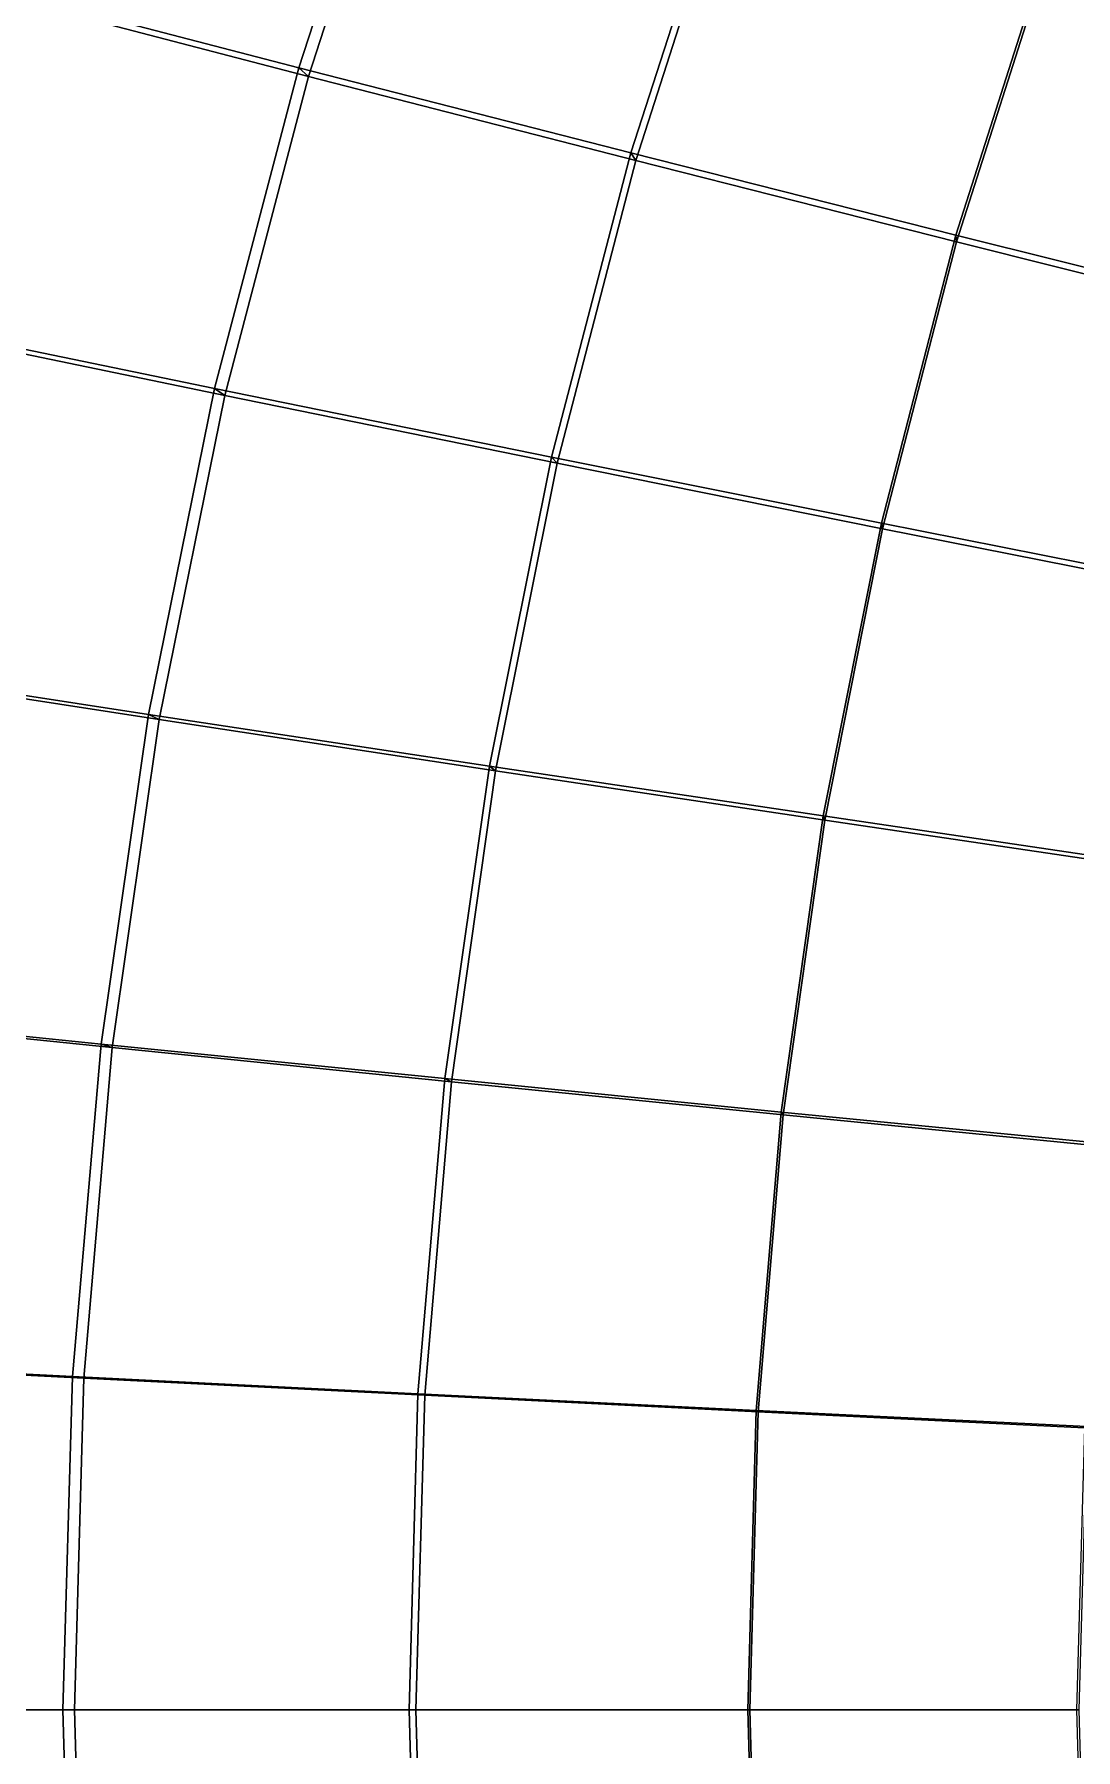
# Model space of a CAD drawing. Header units: metres. Extents: x -2184624 to 1125696, y -1900362 to 1900362.
# Drawn here: x -1068325 to -895741, y -6583 to 277658 of the extents above; entities that cross this region are included whole.
import ezdxf

# ---------------------------------------------------------------- set-up
doc = ezdxf.new("R2010")
doc.units = ezdxf.units.M

msp = doc.modelspace()

# ---------------------------------------------------------------- linework, layer by layer
for points in [[(-1024479.2, 272105.47, 608709.44), (-1080646, 286728.34, 601334.3), (-1062634.8, 341604.66, 598305.75), (-1007517.1, 324195.75, 605597.6)], [(-1022901.3, 270686.4, 591110.2), (-1078309.2, 285151.22, 583692.94), (-1060448.5, 339732.53, 580615.6), (-1006082.75, 322512.44, 587950.4)], [(-848841.44, 275539.8, 612388.1), (-900614, 291186.62, 612519.75), (-883083.3, 336884.53, 608713.25), (-832413.7, 318802.03, 608534.5)], [(-849624.44, 274368.25, 594786.25), (-900659.5, 289852.3, 594914.5), (-883283.56, 335353.03, 591053.5), (-833345.3, 317459.6, 590879.5)], [(-969457.56, 257994.84, 613474.5), (-1024479.2, 272105.47, 608709.44), (-1007517.1, 324195.75, 605597.6), (-953507.2, 307397.03, 610294.4)], [(-1022901.3, 270686.4, 591110.2), (-1024479.2, 272105.47, 608709.44), (-1007517.1, 324195.75, 605597.6), (-1006082.75, 322512.44, 587950.4)], [(-1006082.75, 322512.44, 587950.4), (-1007517.1, 324195.75, 605597.6), (-1024479.2, 272105.47, 608709.44), (-1022901.3, 270686.4, 591110.2)], [(-968628.44, 256725.38, 595902), (-1022901.3, 270686.4, 591110.2), (-1006082.75, 322512.44, 587950.4), (-952815.06, 305892.53, 592674.6)], [(-915587.9, 244378.19, 615754.3), (-969457.56, 257994.84, 613474.5), (-953507.2, 307397.03, 610294.4), (-900614, 291186.62, 612519.75)], [(-968628.44, 256725.38, 595902), (-969457.56, 257994.84, 613474.5), (-953507.2, 307397.03, 610294.4), (-952815.06, 305892.53, 592674.6)], [(-952815.06, 305892.53, 592674.6), (-953507.2, 307397.03, 610294.4), (-969457.56, 257994.84, 613474.5), (-968628.44, 256725.38, 595902)], [(-915502, 243251.06, 598195.3), (-968628.44, 256725.38, 595902), (-952815.06, 305892.53, 592674.6), (-900659.5, 289852.3, 594914.5)], [(-862873.3, 231234.33, 615662.7), (-915587.9, 244378.19, 615754.3), (-900614, 291186.62, 612519.75), (-848841.44, 275539.8, 612388.1)], [(-915502, 243251.06, 598195.3), (-915587.9, 244378.19, 615754.3), (-900614, 291186.62, 612519.75), (-900659.5, 289852.3, 594914.5)], [(-900659.5, 289852.3, 594914.5), (-900614, 291186.62, 612519.75), (-915587.9, 244378.19, 615754.3), (-915502, 243251.06, 598195.3)], [(-900659.5, 289852.3, 594914.5), (-900614, 291186.62, 612519.75), (-848841.44, 275539.8, 612388.1), (-849624.44, 274368.25, 594786.25)], [(-849624.44, 274368.25, 594786.25), (-848841.44, 275539.8, 612388.1), (-900614, 291186.62, 612519.75), (-900659.5, 289852.3, 594914.5)], [(-863530.2, 230243.3, 598105.8), (-915502, 243251.06, 598195.3), (-900659.5, 289852.3, 594914.5), (-849624.44, 274368.25, 594786.25)], [(-1038466.56, 218962.17, 611264.8), (-1095498, 230736.3, 603821.56), (-1080646, 286728.34, 601334.3), (-1024479.2, 272105.47, 608709.44)], [(-1036770.94, 217816.23, 593704.94), (-1093037.5, 229463.52, 586220.06), (-1078309.2, 285151.22, 583692.94), (-1022901.3, 270686.4, 591110.2)], [(-1078309.2, 285151.22, 583692.94), (-1080646, 286728.34, 601334.3), (-1024479.2, 272105.47, 608709.44), (-1022901.3, 270686.4, 591110.2)], [(-1022901.3, 270686.4, 591110.2), (-1024479.2, 272105.47, 608709.44), (-1080646, 286728.34, 601334.3), (-1078309.2, 285151.22, 583692.94)], [(-982610.4, 207600.17, 616086.4), (-1038466.56, 218962.17, 611264.8), (-1024479.2, 272105.47, 608709.44), (-969457.56, 257994.84, 613474.5)], [(-1036770.94, 217816.23, 593704.94), (-1038466.56, 218962.17, 611264.8), (-1024479.2, 272105.47, 608709.44), (-1022901.3, 270686.4, 591110.2)], [(-1022901.3, 270686.4, 591110.2), (-1024479.2, 272105.47, 608709.44), (-1038466.56, 218962.17, 611264.8), (-1036770.94, 217816.23, 593704.94)], [(-981668.75, 206574.33, 598552.6), (-1036770.94, 217816.23, 593704.94), (-1022901.3, 270686.4, 591110.2), (-968628.44, 256725.38, 595902)], [(-1022901.3, 270686.4, 591110.2), (-1024479.2, 272105.47, 608709.44), (-969457.56, 257994.84, 613474.5), (-968628.44, 256725.38, 595902)], [(-968628.44, 256725.38, 595902), (-969457.56, 257994.84, 613474.5), (-1024479.2, 272105.47, 608709.44), (-1022901.3, 270686.4, 591110.2)], [(-927935.75, 196635.73, 618410.25), (-982610.4, 207600.17, 616086.4), (-969457.56, 257994.84, 613474.5), (-915587.9, 244378.19, 615754.3)], [(-981668.75, 206574.33, 598552.6), (-982610.4, 207600.17, 616086.4), (-969457.56, 257994.84, 613474.5), (-968628.44, 256725.38, 595902)], [(-968628.44, 256725.38, 595902), (-969457.56, 257994.84, 613474.5), (-982610.4, 207600.17, 616086.4), (-981668.75, 206574.33, 598552.6)], [(-927742.1, 195724.11, 600889.1), (-981668.75, 206574.33, 598552.6), (-968628.44, 256725.38, 595902), (-915502, 243251.06, 598195.3)], [(-968628.44, 256725.38, 595902), (-969457.56, 257994.84, 613474.5), (-915587.9, 244378.19, 615754.3), (-915502, 243251.06, 598195.3)], [(-915502, 243251.06, 598195.3), (-915587.9, 244378.19, 615754.3), (-969457.56, 257994.84, 613474.5), (-968628.44, 256725.38, 595902)], [(-874444.3, 186051.9, 618351.4), (-927935.75, 196635.73, 618410.25), (-915587.9, 244378.19, 615754.3), (-862873.3, 231234.33, 615662.7)], [(-927742.1, 195724.11, 600889.1), (-927935.75, 196635.73, 618410.25), (-915587.9, 244378.19, 615754.3), (-915502, 243251.06, 598195.3)], [(-915502, 243251.06, 598195.3), (-915587.9, 244378.19, 615754.3), (-927935.75, 196635.73, 618410.25), (-927742.1, 195724.11, 600889.1)], [(-874997.7, 185249.44, 600831.5), (-927742.1, 195724.11, 600889.1), (-915502, 243251.06, 598195.3), (-863530.2, 230243.3, 598105.8)], [(-915502, 243251.06, 598195.3), (-915587.9, 244378.19, 615754.3), (-862873.3, 231234.33, 615662.7), (-863530.2, 230243.3, 598105.8)], [(-863530.2, 230243.3, 598105.8), (-862873.3, 231234.33, 615662.7), (-915587.9, 244378.19, 615754.3), (-915502, 243251.06, 598195.3)], [(-1049414, 164970.02, 613258.44), (-1107122.1, 173844.92, 605762), (-1095498, 230736.3, 603821.56), (-1038466.56, 218962.17, 611264.8)], [(-1093037.5, 229463.52, 586220.06), (-1095498, 230736.3, 603821.56), (-1038466.56, 218962.17, 611264.8), (-1036770.94, 217816.23, 593704.94)], [(-1036770.94, 217816.23, 593704.94), (-1038466.56, 218962.17, 611264.8), (-1095498, 230736.3, 603821.56), (-1093037.5, 229463.52, 586220.06)], [(-1047626.5, 164104.39, 595729.2), (-1104565.1, 172883.86, 588191.5), (-1093037.5, 229463.52, 586220.06), (-1036770.94, 217816.23, 593704.94)], [(-992904.3, 156405.4, 618123.56), (-1049414, 164970.02, 613258.44), (-1038466.56, 218962.17, 611264.8), (-982610.4, 207600.17, 616086.4)], [(-1047626.5, 164104.39, 595729.2), (-1049414, 164970.02, 613258.44), (-1038466.56, 218962.17, 611264.8), (-1036770.94, 217816.23, 593704.94)], [(-1036770.94, 217816.23, 593704.94), (-1038466.56, 218962.17, 611264.8), (-1049414, 164970.02, 613258.44), (-1047626.5, 164104.39, 595729.2)], [(-1036770.94, 217816.23, 593704.94), (-1038466.56, 218962.17, 611264.8), (-982610.4, 207600.17, 616086.4), (-981668.75, 206574.33, 598552.6)], [(-981668.75, 206574.33, 598552.6), (-982610.4, 207600.17, 616086.4), (-1038466.56, 218962.17, 611264.8), (-1036770.94, 217816.23, 593704.94)], [(-991874.94, 155630.06, 600619.94), (-1047626.5, 164104.39, 595729.2), (-1036770.94, 217816.23, 593704.94), (-981668.75, 206574.33, 598552.6)], [(-937599.75, 148140.38, 620482.2), (-992904.3, 156405.4, 618123.56), (-982610.4, 207600.17, 616086.4), (-927935.75, 196635.73, 618410.25)], [(-991874.94, 155630.06, 600619.94), (-992904.3, 156405.4, 618123.56), (-982610.4, 207600.17, 616086.4), (-981668.75, 206574.33, 598552.6)], [(-981668.75, 206574.33, 598552.6), (-982610.4, 207600.17, 616086.4), (-992904.3, 156405.4, 618123.56), (-991874.94, 155630.06, 600619.94)], [(-981668.75, 206574.33, 598552.6), (-982610.4, 207600.17, 616086.4), (-927935.75, 196635.73, 618410.25), (-927742.1, 195724.11, 600889.1)], [(-927742.1, 195724.11, 600889.1), (-927935.75, 196635.73, 618410.25), (-982610.4, 207600.17, 616086.4), (-981668.75, 206574.33, 598552.6)], [(-937322.1, 147450.88, 602990.56), (-991874.94, 155630.06, 600619.94), (-981668.75, 206574.33, 598552.6), (-927742.1, 195724.11, 600889.1)], [(-883500.44, 140162.25, 620448.75), (-937599.75, 148140.38, 620482.2), (-927935.75, 196635.73, 618410.25), (-874444.3, 186051.9, 618351.4)], [(-937322.1, 147450.88, 602990.56), (-937599.75, 148140.38, 620482.2), (-927935.75, 196635.73, 618410.25), (-927742.1, 195724.11, 600889.1)], [(-927742.1, 195724.11, 600889.1), (-927935.75, 196635.73, 618410.25), (-937599.75, 148140.38, 620482.2), (-937322.1, 147450.88, 602990.56)], [(-927742.1, 195724.11, 600889.1), (-927935.75, 196635.73, 618410.25), (-874444.3, 186051.9, 618351.4), (-874997.7, 185249.44, 600831.5)], [(-874997.7, 185249.44, 600831.5), (-874444.3, 186051.9, 618351.4), (-927935.75, 196635.73, 618410.25), (-927742.1, 195724.11, 600889.1)], [(-883973.06, 139554.81, 602957.6), (-937322.1, 147450.88, 602990.56), (-927742.1, 195724.11, 600889.1), (-874997.7, 185249.44, 600831.5)], [(-1057270, 110337.33, 614685.5), (-1115463.8, 116275.164, 607151.06), (-1107122.1, 173844.92, 605762), (-1049414, 164970.02, 613258.44)], [(-1104565.1, 172883.86, 588191.5), (-1107122.1, 173844.92, 605762), (-1049414, 164970.02, 613258.44), (-1047626.5, 164104.39, 595729.2)], [(-1047626.5, 164104.39, 595729.2), (-1049414, 164970.02, 613258.44), (-1107122.1, 173844.92, 605762), (-1104565.1, 172883.86, 588191.5)], [(-1055416.8, 109757.28, 597178.1), (-1112837.8, 115631.38, 589602.8), (-1104565.1, 172883.86, 588191.5), (-1047626.5, 164104.39, 595729.2)], [(-1000292, 104607.195, 619582.1), (-1057270, 110337.33, 614685.5), (-1049414, 164970.02, 613258.44), (-992904.3, 156405.4, 618123.56)], [(-1055416.8, 109757.28, 597178.1), (-1057270, 110337.33, 614685.5), (-1049414, 164970.02, 613258.44), (-1047626.5, 164104.39, 595729.2)], [(-1047626.5, 164104.39, 595729.2), (-1049414, 164970.02, 613258.44), (-1057270, 110337.33, 614685.5), (-1055416.8, 109757.28, 597178.1)], [(-1047626.5, 164104.39, 595729.2), (-1049414, 164970.02, 613258.44), (-992904.3, 156405.4, 618123.56), (-991874.94, 155630.06, 600619.94)], [(-991874.94, 155630.06, 600619.94), (-992904.3, 156405.4, 618123.56), (-1049414, 164970.02, 613258.44), (-1047626.5, 164104.39, 595729.2)], [(-999199.9, 104087.43, 602100), (-1055416.8, 109757.28, 597178.1), (-1047626.5, 164104.39, 595729.2), (-991874.94, 155630.06, 600619.94)], [(-944535.6, 99077.22, 621965.4), (-1000292, 104607.195, 619582.1), (-992904.3, 156405.4, 618123.56), (-937599.75, 148140.38, 620482.2)], [(-999199.9, 104087.43, 602100), (-1000292, 104607.195, 619582.1), (-992904.3, 156405.4, 618123.56), (-991874.94, 155630.06, 600619.94)], [(-991874.94, 155630.06, 600619.94), (-992904.3, 156405.4, 618123.56), (-1000292, 104607.195, 619582.1), (-999199.9, 104087.43, 602100)], [(-991874.94, 155630.06, 600619.94), (-992904.3, 156405.4, 618123.56), (-937599.75, 148140.38, 620482.2), (-937322.1, 147450.88, 602990.56)], [(-937322.1, 147450.88, 602990.56), (-937599.75, 148140.38, 620482.2), (-992904.3, 156405.4, 618123.56), (-991874.94, 155630.06, 600619.94)], [(-944197.9, 98614.83, 604494.9), (-999199.9, 104087.43, 602100), (-991874.94, 155630.06, 600619.94), (-937322.1, 147450.88, 602990.56)], [(-889999.7, 93739.195, 621949.9), (-944535.6, 99077.22, 621965.4), (-937599.75, 148140.38, 620482.2), (-883500.44, 140162.25, 620448.75)], [(-944197.9, 98614.83, 604494.9), (-944535.6, 99077.22, 621965.4), (-937599.75, 148140.38, 620482.2), (-937322.1, 147450.88, 602990.56)], [(-937322.1, 147450.88, 602990.56), (-937599.75, 148140.38, 620482.2), (-944535.6, 99077.22, 621965.4), (-944197.9, 98614.83, 604494.9)], [(-937322.1, 147450.88, 602990.56), (-937599.75, 148140.38, 620482.2), (-883500.44, 140162.25, 620448.75), (-883973.06, 139554.81, 602957.6)], [(-883973.06, 139554.81, 602957.6), (-883500.44, 140162.25, 620448.75), (-937599.75, 148140.38, 620482.2), (-937322.1, 147450.88, 602990.56)], [(-890414.56, 93331.62, 604479.4), (-944197.9, 98614.83, 604494.9), (-937322.1, 147450.88, 602990.56), (-883973.06, 139554.81, 602957.6)], [(-1061998.6, 55276.047, 615543.25), (-1120484.8, 58251.406, 607986), (-1115463.8, 116275.164, 607151.06), (-1057270, 110337.33, 614685.5)], [(-1060105.9, 54985.133, 598049), (-1117817.2, 57928.594, 590451), (-1112837.8, 115631.38, 589602.8), (-1055416.8, 109757.28, 597178.1)], [(-1112837.8, 115631.38, 589602.8), (-1115463.8, 116275.164, 607151.06), (-1057270, 110337.33, 614685.5), (-1055416.8, 109757.28, 597178.1)], [(-1055416.8, 109757.28, 597178.1), (-1057270, 110337.33, 614685.5), (-1115463.8, 116275.164, 607151.06), (-1112837.8, 115631.38, 589602.8)], [(-1004738.44, 52404.832, 620458.75), (-1061998.6, 55276.047, 615543.25), (-1057270, 110337.33, 614685.5), (-1000292, 104607.195, 619582.1)], [(-1060105.9, 54985.133, 598049), (-1061998.6, 55276.047, 615543.25), (-1057270, 110337.33, 614685.5), (-1055416.8, 109757.28, 597178.1)], [(-1055416.8, 109757.28, 597178.1), (-1057270, 110337.33, 614685.5), (-1061998.6, 55276.047, 615543.25), (-1060105.9, 54985.133, 598049)], [(-1003608.56, 52144.105, 602989.5), (-1060105.9, 54985.133, 598049), (-1055416.8, 109757.28, 597178.1), (-999199.9, 104087.43, 602100)], [(-1055416.8, 109757.28, 597178.1), (-1057270, 110337.33, 614685.5), (-1000292, 104607.195, 619582.1), (-999199.9, 104087.43, 602100)], [(-999199.9, 104087.43, 602100), (-1000292, 104607.195, 619582.1), (-1057270, 110337.33, 614685.5), (-1055416.8, 109757.28, 597178.1)], [(-948709.5, 49633.867, 622856.56), (-1004738.44, 52404.832, 620458.75), (-1000292, 104607.195, 619582.1), (-944535.6, 99077.22, 621965.4)], [(-1003608.56, 52144.105, 602989.5), (-1004738.44, 52404.832, 620458.75), (-1000292, 104607.195, 619582.1), (-999199.9, 104087.43, 602100)], [(-999199.9, 104087.43, 602100), (-1000292, 104607.195, 619582.1), (-1004738.44, 52404.832, 620458.75), (-1003608.56, 52144.105, 602989.5)], [(-948335.75, 49401.86, 605398.7), (-1003608.56, 52144.105, 602989.5), (-999199.9, 104087.43, 602100), (-944197.9, 98614.83, 604494.9)], [(-999199.9, 104087.43, 602100), (-1000292, 104607.195, 619582.1), (-944535.6, 99077.22, 621965.4), (-944197.9, 98614.83, 604494.9)], [(-944197.9, 98614.83, 604494.9), (-944535.6, 99077.22, 621965.4), (-1000292, 104607.195, 619582.1), (-999199.9, 104087.43, 602100)], [(-893910.94, 46959.168, 622851.94), (-948709.5, 49633.867, 622856.56), (-944535.6, 99077.22, 621965.4), (-889999.7, 93739.195, 621949.9)], [(-948335.75, 49401.86, 605398.7), (-948709.5, 49633.867, 622856.56), (-944535.6, 99077.22, 621965.4), (-944197.9, 98614.83, 604494.9)], [(-944197.9, 98614.83, 604494.9), (-944535.6, 99077.22, 621965.4), (-948709.5, 49633.867, 622856.56), (-948335.75, 49401.86, 605398.7)], [(-894291.2, 46754.598, 605393.8), (-948335.75, 49401.86, 605398.7), (-944197.9, 98614.83, 604494.9), (-890414.56, 93331.62, 604479.4)], [(-944197.9, 98614.83, 604494.9), (-944535.6, 99077.22, 621965.4), (-889999.7, 93739.195, 621949.9), (-890414.56, 93331.62, 604479.4)], [(-890414.56, 93331.62, 604479.4), (-889999.7, 93739.195, 621949.9), (-944535.6, 99077.22, 621965.4), (-944197.9, 98614.83, 604494.9)], [(-1063576.6, -0.065, 615829.4), (-1122160.5, -0.02, 608264.3), (-1120484.8, 58251.406, 607986), (-1061998.6, 55276.047, 615543.25)], [(-1117817.2, 57928.594, 590451), (-1120484.8, 58251.406, 607986), (-1061998.6, 55276.047, 615543.25), (-1060105.9, 54985.133, 598049)], [(-1060105.9, 54985.133, 598049), (-1061998.6, 55276.047, 615543.25), (-1120484.8, 58251.406, 607986), (-1117817.2, 57928.594, 590451)], [(-1061670.9, -0.049, 598339.5), (-1119479.2, 0.01, 590733.8), (-1117817.2, 57928.594, 590451), (-1060105.9, 54985.133, 598049)], [(-1006222.94, -0.059, 620751), (-1063576.6, -0.065, 615829.4), (-1061998.6, 55276.047, 615543.25), (-1004738.44, 52404.832, 620458.75)], [(-1061670.9, -0.049, 598339.5), (-1063576.6, -0.065, 615829.4), (-1061998.6, 55276.047, 615543.25), (-1060105.9, 54985.133, 598049)], [(-1060105.9, 54985.133, 598049), (-1061998.6, 55276.047, 615543.25), (-1063576.6, -0.065, 615829.4), (-1061670.9, -0.049, 598339.5)], [(-1060105.9, 54985.133, 598049), (-1061998.6, 55276.047, 615543.25), (-1004738.44, 52404.832, 620458.75), (-1003608.56, 52144.105, 602989.5)], [(-1003608.56, 52144.105, 602989.5), (-1004738.44, 52404.832, 620458.75), (-1061998.6, 55276.047, 615543.25), (-1060105.9, 54985.133, 598049)], [(-1005080.56, -0.056, 603286.1), (-1061670.9, -0.049, 598339.5), (-1060105.9, 54985.133, 598049), (-1003608.56, 52144.105, 602989.5)], [(-950103.06, 0.039, 623153.9), (-1006222.94, -0.059, 620751), (-1004738.44, 52404.832, 620458.75), (-948709.5, 49633.867, 622856.56)], [(-1005080.56, -0.056, 603286.1), (-1006222.94, -0.059, 620751), (-1004738.44, 52404.832, 620458.75), (-1003608.56, 52144.105, 602989.5)], [(-1003608.56, 52144.105, 602989.5), (-1004738.44, 52404.832, 620458.75), (-1006222.94, -0.059, 620751), (-1005080.56, -0.056, 603286.1)], [(-949717.2, 0.019, 605700.25), (-1005080.56, -0.056, 603286.1), (-1003608.56, 52144.105, 602989.5), (-948335.75, 49401.86, 605398.7)], [(-1003608.56, 52144.105, 602989.5), (-1004738.44, 52404.832, 620458.75), (-948709.5, 49633.867, 622856.56), (-948335.75, 49401.86, 605398.7)], [(-948335.75, 49401.86, 605398.7), (-948709.5, 49633.867, 622856.56), (-1004738.44, 52404.832, 620458.75), (-1003608.56, 52144.105, 602989.5)], [(-895217, -0.017, 623152.75), (-950103.06, 0.039, 623153.9), (-948709.5, 49633.867, 622856.56), (-893910.94, 46959.168, 622851.94)], [(-949717.2, 0.019, 605700.25), (-950103.06, 0.039, 623153.9), (-948709.5, 49633.867, 622856.56), (-948335.75, 49401.86, 605398.7)], [(-948335.75, 49401.86, 605398.7), (-948709.5, 49633.867, 622856.56), (-950103.06, 0.039, 623153.9), (-949717.2, 0.019, 605700.25)], [(-895585.75, -0.022, 605698.75), (-949717.2, 0.019, 605700.25), (-948335.75, 49401.86, 605398.7), (-894291.2, 46754.598, 605393.8)], [(-948335.75, 49401.86, 605398.7), (-948709.5, 49633.867, 622856.56), (-893910.94, 46959.168, 622851.94), (-894291.2, 46754.598, 605393.8)], [(-894291.2, 46754.598, 605393.8), (-893910.94, 46959.168, 622851.94), (-948709.5, 49633.867, 622856.56), (-948335.75, 49401.86, 605398.7)], [(-1061670.9, -0.049, 598339.5), (-1063576.6, -0.065, 615829.4), (-1122160.5, -0.02, 608264.3), (-1119479.2, 0.01, 590733.8)], [(-949717.2, 0.019, 605700.25), (-950103.06, 0.039, 623153.9), (-1006222.94, -0.059, 620751), (-1005080.56, -0.056, 603286.1)], [(-895585.75, -0.022, 605698.75), (-895217, -0.017, 623152.75), (-950103.06, 0.039, 623153.9), (-949717.2, 0.019, 605700.25)], [(-1005080.56, -0.056, 603286.1), (-1006222.94, -0.059, 620751), (-1063576.6, -0.065, 615829.4), (-1061670.9, -0.049, 598339.5)]]:
    msp.add_3dface(points)
at = {"layer": '1'}
for points in [[(-1119479.2, 0.01, 590733.8), (-1122160.5, -0.02, 608264.3), (-1063576.6, -0.065, 615829.4), (-1061670.9, -0.049, 598339.5)], [(-1060105.6, -54985.293, 598048.94), (-1117816.8, -57928.793, 590450.8), (-1119479.2, 0.01, 590733.8), (-1061670.9, -0.049, 598339.5)], [(-948709.56, -49634.027, 622856.75), (-1004738.5, -52405.004, 620458.7), (-1006222.94, -0.059, 620751), (-950103.06, 0.039, 623153.9)], [(-1005080.56, -0.056, 603286.1), (-1006222.94, -0.059, 620751), (-950103.06, 0.039, 623153.9), (-949717.2, 0.019, 605700.25)], [(-948335.8, -49402.01, 605398.9), (-1003608.6, -52144.277, 602989.44), (-1005080.56, -0.056, 603286.1), (-949717.2, 0.019, 605700.25)], [(-893911.06, -46959.266, 622851.94), (-948709.56, -49634.027, 622856.75), (-950103.06, 0.039, 623153.9), (-895217, -0.017, 623152.75)], [(-948335.8, -49402.01, 605398.9), (-948709.56, -49634.027, 622856.75), (-950103.06, 0.039, 623153.9), (-949717.2, 0.019, 605700.25)], [(-949717.2, 0.019, 605700.25), (-950103.06, 0.039, 623153.9), (-895217, -0.017, 623152.75), (-895585.75, -0.022, 605698.75)], [(-949717.2, 0.019, 605700.25), (-950103.06, 0.039, 623153.9), (-948709.56, -49634.027, 622856.75), (-948335.8, -49402.01, 605398.9)], [(-894291.3, -46754.688, 605393.8), (-948335.8, -49402.01, 605398.9), (-949717.2, 0.019, 605700.25), (-895585.75, -0.022, 605698.75)], [(-1061998.4, -55276.207, 615543.2), (-1120484.2, -58251.598, 607985.8), (-1122160.5, -0.02, 608264.3), (-1063576.6, -0.065, 615829.4)], [(-1060105.6, -54985.293, 598048.94), (-1061998.4, -55276.207, 615543.2), (-1063576.6, -0.065, 615829.4), (-1061670.9, -0.049, 598339.5)], [(-1061670.9, -0.049, 598339.5), (-1063576.6, -0.065, 615829.4), (-1006222.94, -0.059, 620751), (-1005080.56, -0.056, 603286.1)], [(-1061670.9, -0.049, 598339.5), (-1063576.6, -0.065, 615829.4), (-1061998.4, -55276.207, 615543.2), (-1060105.6, -54985.293, 598048.94)], [(-1004738.5, -52405.004, 620458.7), (-1061998.4, -55276.207, 615543.2), (-1063576.6, -0.065, 615829.4), (-1006222.94, -0.059, 620751)], [(-1003608.6, -52144.277, 602989.44), (-1060105.6, -54985.293, 598048.94), (-1061670.9, -0.049, 598339.5), (-1005080.56, -0.056, 603286.1)], [(-1003608.6, -52144.277, 602989.44), (-1004738.5, -52405.004, 620458.7), (-1006222.94, -0.059, 620751), (-1005080.56, -0.056, 603286.1)], [(-1005080.56, -0.056, 603286.1), (-1006222.94, -0.059, 620751), (-1004738.5, -52405.004, 620458.7), (-1003608.6, -52144.277, 602989.44)]]:
    msp.add_3dface(points, dxfattribs=at)

doc.saveas('drawing.dxf')
